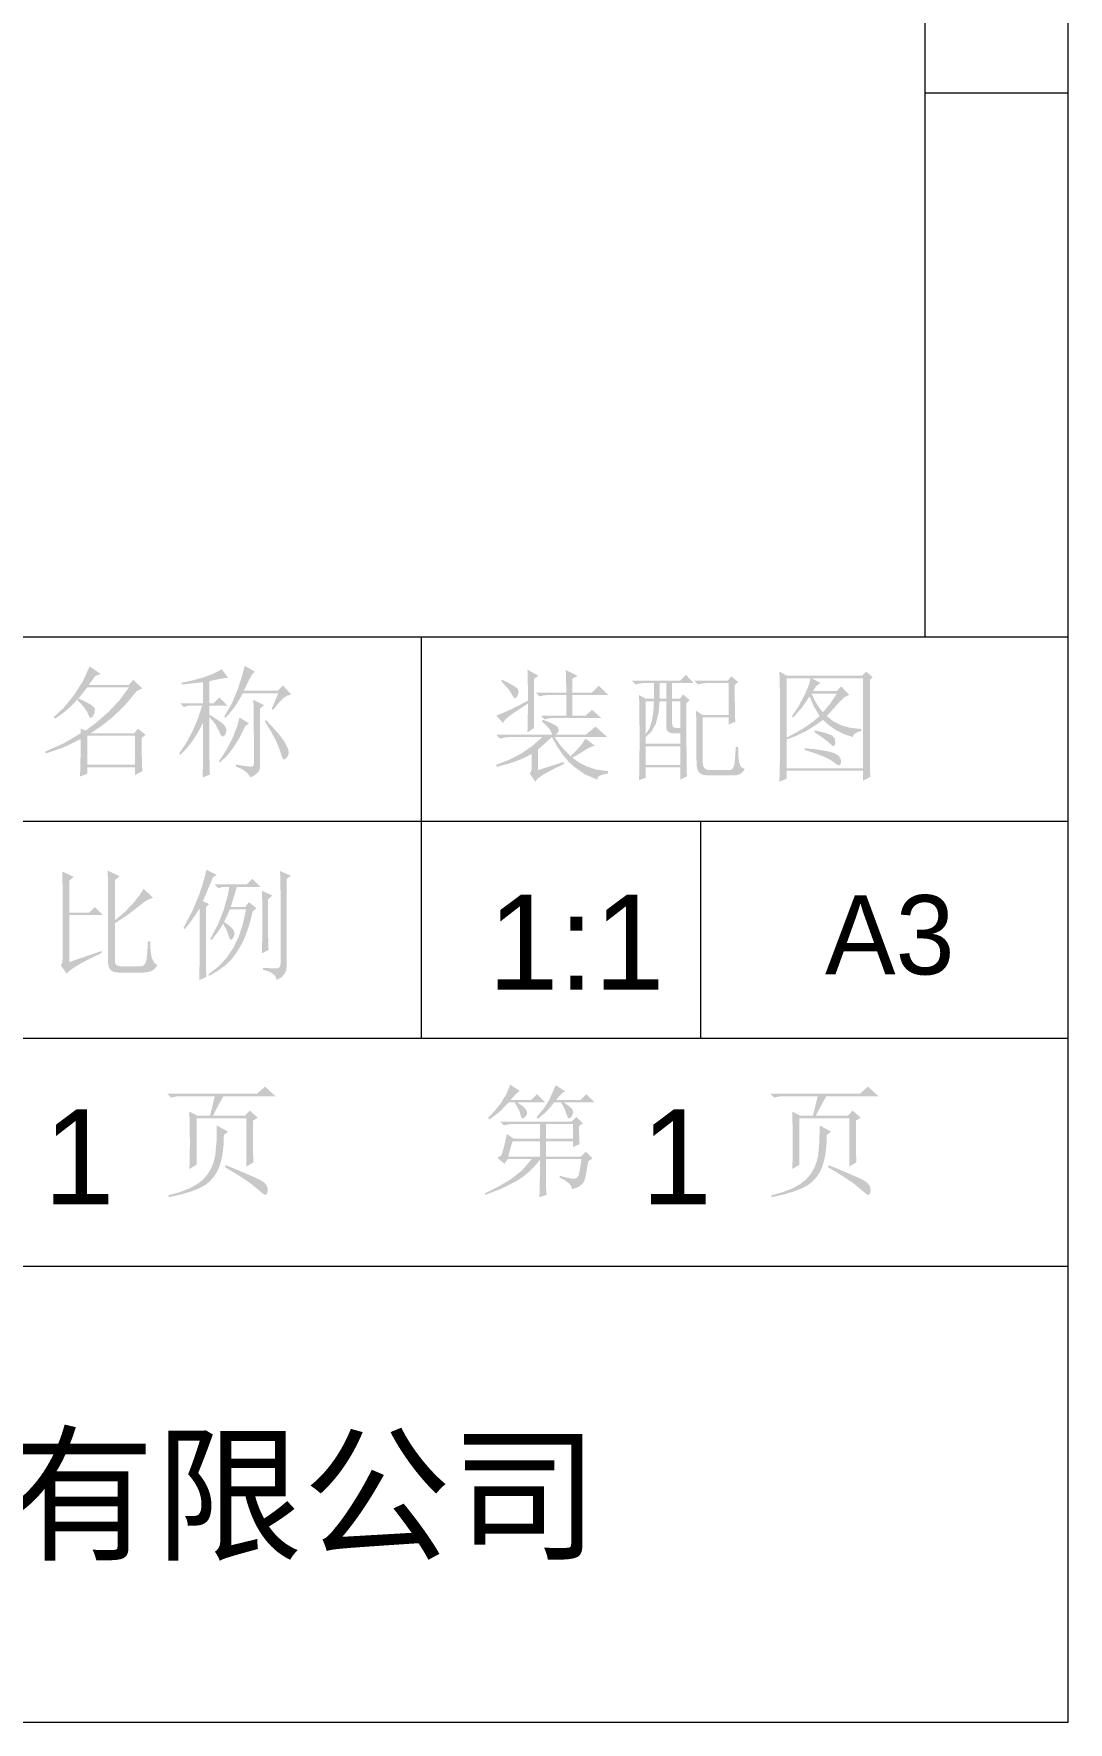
# Model space of a CAD drawing. Header units: millimetres. Extents: x 0 to 272, y 0 to 191.
# Drawn here: x 248.55 to 272.37, y 0 to 38.87 of the extents above; entities that cross this region are included whole.
import ezdxf

# ---------------------------------------------------------------- set-up
doc = ezdxf.new("R2010")
doc.units = ezdxf.units.MM

msp = doc.modelspace()

# ---------------------------------------------------------------- hatches: boundary and pattern name
h = msp.add_hatch(color=0)
h.paths.add_polyline_path([(250.925983, 23.744149), (251.04725, 23.799271), (250.837788, 23.997708), (250.738569, 23.876441), (249.812528, 23.876441), (249.966868, 24.085903), (250.088135, 24.13), (249.834576, 24.306389), (249.67748, 23.962568), (249.470774, 23.639418), (249.239264, 23.355543), (249.007753, 23.137812), (249.040826, 23.10474), (249.229876, 23.236084), (249.416342, 23.398951), (249.599707, 23.593857), (249.779455, 23.821319), (250.738569, 23.821319), (250.52773, 23.53262), (250.275549, 23.264592), (250.002697, 23.024124), (249.746382, 22.829132), (249.625115, 22.873229), (249.625115, 22.762986), (249.237886, 22.534921), (248.809316, 22.344062), (248.82034, 22.299965), (249.23513, 22.440525), (249.625115, 22.630694), (249.625115, 22.277917), (249.624167, 22.199455), (249.621669, 22.088436), (249.618138, 21.945379), (249.61409, 21.770799), (249.779455, 21.836944), (249.779455, 21.98026), (250.881885, 21.98026), (250.881885, 21.803872), (251.04725, 21.892066), (251.036226, 22.244844), (251.036226, 22.663767), (251.12442, 22.729913), (250.948031, 22.873229), (250.859837, 22.762986), (249.856625, 22.762986), (250.133611, 22.952466), (250.402328, 23.170885), (250.662088, 23.428579)])
h.paths.add_polyline_path([(249.581017, 23.56776), (249.547944, 23.534687), (249.641048, 23.439603), (249.713998, 23.352786), (249.767311, 23.274238), (249.801503, 23.203958), (249.823294, 23.151248), (249.847668, 23.12541), (249.875142, 23.126444), (249.906234, 23.154349), (249.947576, 23.23772), (249.955844, 23.325226), (249.926733, 23.371648), (249.855247, 23.42789), (249.740353, 23.493432)])
h.paths.add_polyline_path([(249.779455, 22.707865), (250.881885, 22.707865), (250.881885, 22.046406), (249.779455, 22.046406)])
h = msp.add_hatch(color=0)
h.paths.add_polyline_path([(254.025576, 23.325226), (254.058649, 23.303177), (254.187496, 23.46303), (254.295672, 23.573273), (254.386622, 23.635284), (254.477573, 23.655955), (254.29016, 23.865417), (254.168892, 23.744149), (253.386167, 23.744149), (253.466868, 23.920021), (253.535684, 24.051452), (253.593131, 24.139474), (253.639726, 24.185122), (253.408215, 24.317413), (253.337935, 24.069366), (253.242851, 23.77171), (253.109181, 23.452005), (252.93417, 23.148837), (252.956219, 23.115764), (253.059485, 23.22549), (253.162235, 23.356921), (253.263952, 23.511089), (253.364118, 23.689028), (254.179917, 23.689028)])
h.paths.add_polyline_path([(253.617677, 22.079479), (253.610098, 22.030559), (253.590116, 22.002309), (253.553943, 21.998347), (253.478495, 22.003687), (253.363774, 22.019362), (253.209778, 22.046406), (253.198753, 22.002309), (253.329667, 21.949255), (253.41924, 21.892066), (253.48194, 21.830743), (253.540507, 21.74875), (253.649372, 21.813518), (253.716896, 21.870017), (253.74928, 21.936852), (253.760993, 22.024358), (253.760993, 23.33625), (253.849188, 23.41342), (253.606653, 23.534687), (253.608709, 23.455881), (253.610701, 23.347619), (253.612563, 23.209901), (253.614232, 23.042728), (253.615642, 22.846099), (253.61673, 22.620015), (253.617429, 22.364475)])
h.paths.add_polyline_path([(253.286948, 23.126788), (253.230448, 22.922839), (253.132608, 22.66928), (252.991359, 22.392294), (252.812903, 22.123576), (252.834951, 22.090503), (252.995234, 22.245447), (253.145699, 22.43708), (253.286862, 22.664887), (253.41924, 22.928351), (253.507434, 22.994497)])
h.paths.add_polyline_path([(253.893285, 23.071667), (253.871236, 23.038594), (254.016619, 22.799504), (254.124795, 22.597622), (254.19852, 22.419855), (254.251575, 22.266892), (254.270178, 22.205828), (254.292916, 22.171119), (254.319788, 22.162248), (254.350793, 22.178698), (254.396958, 22.236576), (254.422451, 22.31099), (254.405226, 22.409519), (254.334257, 22.553524), (254.269231, 22.647662), (254.173715, 22.765053), (254.048228, 22.906216)])
h.paths.add_polyline_path([(252.592417, 23.137812), (252.724019, 22.988984), (252.818415, 22.807083), (252.852435, 22.728535), (252.888006, 22.691328), (252.92461, 22.695462), (252.961731, 22.740937), (252.983349, 22.805189), (252.981712, 22.866339), (252.956305, 22.925422), (252.906609, 22.983472), (252.761915, 23.09027), (252.592417, 23.192934), (252.592417, 23.402396), (253.01134, 23.402396), (252.823927, 23.589809), (252.691635, 23.457517), (252.592417, 23.457517), (252.592417, 23.964635), (252.73401, 23.997622), (252.852866, 24.021824), (252.948984, 24.036724), (253.022365, 24.041806), (252.879049, 24.240243), (252.683367, 24.136201), (252.454613, 24.05283), (252.20381, 23.981861), (251.953007, 23.931562), (251.953007, 23.887465), (252.449101, 23.942587), (252.449101, 23.457517), (251.919934, 23.457517), (252.008128, 23.369323), (252.107347, 23.402396), (252.427052, 23.402396), (252.331278, 23.112319), (252.206566, 22.818108), (252.05636, 22.538366), (251.897885, 22.299965), (251.919934, 22.266892), (252.070829, 22.419682), (252.209322, 22.596243), (252.335413, 22.795542), (252.449101, 23.016545), (252.448153, 22.584358), (252.445656, 22.229685), (252.442124, 21.951494), (252.438076, 21.74875), (252.603441, 21.814896), (252.599802, 21.904296), (252.597068, 22.0154), (252.595108, 22.148209), (252.593795, 22.302721), (252.592998, 22.478938), (252.592589, 22.676859), (252.592438, 22.896484)])
h = msp.add_hatch(color=0)
h.paths.add_polyline_path([(259.333559, 24.001236), (259.31151, 23.968163), (259.4016, 23.873165), (259.474119, 23.786951), (259.530102, 23.710039), (259.570582, 23.642946), (259.59952, 23.592217), (259.628459, 23.571977), (259.657398, 23.58171), (259.686337, 23.620898), (259.714587, 23.711848), (259.697361, 23.786262), (259.65602, 23.821402), (259.581606, 23.868944), (259.474119, 23.928889)])
h.paths.add_polyline_path([(260.072188, 24.023285), (260.171406, 24.089431), (259.917847, 24.232747), (259.921895, 24.129308), (259.925426, 23.975742), (259.927924, 23.771534), (259.928872, 23.516167), (259.684959, 23.389904), (259.482387, 23.291546), (259.321157, 23.220061), (259.201267, 23.174413), (259.355608, 22.998024), (259.369991, 23.034284), (259.404528, 23.077262), (259.458702, 23.127474), (259.531997, 23.185437), (259.713898, 23.309461), (259.928872, 23.450021), (259.925426, 23.090353), (259.917847, 22.788562), (260.072188, 22.887781)])
h.paths.add_polyline_path([(260.10526, 23.70358), (260.193455, 23.615385), (260.297497, 23.64019), (260.413941, 23.648458), (260.810816, 23.648458), (260.810816, 23.174413), (260.226528, 23.174413), (260.314722, 23.086219), (260.418764, 23.111023), (260.535208, 23.119292), (261.61559, 23.119292), (261.406128, 23.306705), (261.262813, 23.174413), (260.954132, 23.174413), (260.954132, 23.648458), (261.780955, 23.648458), (261.560469, 23.85792), (261.406128, 23.70358), (260.954132, 23.70358), (260.954132, 24.023285), (261.075399, 24.089431), (260.799792, 24.221722), (260.80384, 24.133786), (260.807371, 24.018462), (260.809869, 23.875232), (260.810816, 23.70358)])
h.paths.add_polyline_path([(260.491111, 22.733441), (259.201267, 22.733441), (259.289462, 22.645247), (259.393504, 22.670051), (259.509948, 22.678319), (260.259601, 22.678319), (260.025851, 22.471441), (259.770397, 22.296603), (259.492206, 22.15277), (259.190243, 22.03891), (259.212292, 21.994812), (259.451984, 22.056824), (259.666355, 22.127104), (259.854888, 22.205652), (260.017066, 22.292469), (260.017066, 21.96174), (260.005353, 21.899039), (259.972969, 21.840472), (260.094236, 21.653059), (260.155128, 21.72532), (260.28785, 21.817735), (260.491886, 21.929786), (260.766719, 22.060958), (260.74467, 22.105056), (260.160382, 21.917642), (260.160382, 22.391687), (260.480087, 22.678319), (260.60101, 22.465499), (260.724, 22.282133), (260.849057, 22.128741), (260.976181, 22.005837), (261.239386, 21.820491), (261.527396, 21.697156), (261.536611, 21.749005), (261.58045, 21.789485), (261.658396, 21.819629), (261.769931, 21.840472), (261.769931, 21.895594), (261.509481, 21.927289), (261.290373, 22.000325), (261.103649, 22.096098), (260.954132, 22.204274), (261.136722, 22.311072), (261.273837, 22.3972), (261.37719, 22.450943), (261.472274, 22.479882), (261.251788, 22.645247), (261.205366, 22.564459), (261.132588, 22.470236), (261.033972, 22.361543), (260.910035, 22.237347), (260.690927, 22.468169), (260.546233, 22.678319), (261.758906, 22.678319), (261.483299, 22.920854), (261.262813, 22.733441), (260.568281, 22.733441), (260.614704, 22.781156), (260.637872, 22.82577), (260.637269, 22.868316), (260.612378, 22.90983), (260.56053, 22.94807), (260.486977, 22.988378), (260.390687, 23.030753), (260.270625, 23.075194), (260.248576, 23.042122), (260.371222, 22.927055), (260.43599, 22.849196)])
h = msp.add_hatch(color=0)
h.paths.add_polyline_path([(264.693135, 23.879969), (264.770306, 23.946115), (264.615965, 24.078406), (264.527771, 23.979187), (263.756069, 23.979187), (263.844264, 23.890993), (263.948306, 23.915798), (264.06475, 23.924066), (264.549819, 23.924066), (264.549819, 23.185437), (263.954507, 23.185437), (263.800167, 23.284656), (263.802223, 23.209467), (263.804215, 23.112057), (263.806077, 22.992426), (263.807746, 22.850574), (263.809156, 22.686502), (263.810244, 22.500208), (263.810943, 22.291694), (263.811191, 22.060958), (263.8279, 21.939002), (263.878715, 21.854253), (263.96467, 21.80671), (264.086799, 21.796375), (264.660063, 21.796375), (264.741711, 21.80249), (264.813025, 21.828759), (264.874003, 21.874665), (264.924646, 21.939691), (264.833695, 21.994123), (264.792354, 22.094031), (264.775129, 22.241481), (264.770306, 22.446809), (264.715184, 22.446809), (264.706916, 22.303062), (264.698648, 22.185671), (264.690379, 22.094117), (264.682111, 22.027885), (264.641459, 21.943825), (264.571868, 21.917642), (264.130896, 21.917642), (264.052175, 21.925997), (263.997226, 21.959673), (263.965014, 22.019187), (263.954507, 22.105056), (263.954507, 23.130316), (264.549819, 23.130316), (264.549819, 22.964951), (264.70416, 23.031097), (264.697786, 23.186213), (264.694513, 23.379052), (264.693308, 23.610132)])
h.paths.add_polyline_path([(263.579681, 23.461045), (263.656851, 23.527191), (263.50251, 23.659483), (263.42534, 23.560264), (263.248951, 23.560264), (263.248951, 23.924066), (263.745045, 23.924066), (263.568656, 24.111479), (263.436365, 23.979187), (262.32291, 23.979187), (262.411104, 23.890993), (262.515146, 23.915798), (262.63159, 23.924066), (262.830028, 23.924066), (262.830028, 23.560264), (262.642615, 23.560264), (262.488274, 23.648458), (262.492322, 23.450021), (262.495854, 23.21851), (262.498351, 22.953927), (262.499299, 22.656271), (262.498351, 22.360509), (262.495854, 22.100921), (262.492322, 21.876473), (262.488274, 21.686132), (262.642615, 21.741253), (262.642615, 21.983788), (263.436365, 21.983788), (263.436365, 21.697156), (263.590705, 21.774326), (263.587066, 21.874837), (263.584331, 22.00687), (263.582372, 22.170426), (263.581059, 22.365505), (263.580262, 22.592106), (263.579853, 22.85023), (263.579702, 23.139876)])
h.paths.add_polyline_path([(262.962319, 23.924066), (263.11666, 23.924066), (263.11666, 23.560264), (262.962319, 23.560264)])
h.paths.add_polyline_path([(263.248951, 23.505142), (263.436365, 23.505142), (263.436365, 22.887781), (263.326122, 22.887781), (263.266866, 22.912586), (263.248951, 22.987)])
h.paths.add_polyline_path([(262.962319, 23.505142), (263.11666, 23.505142), (263.11666, 22.931878), (263.120794, 22.859531), (263.149733, 22.807855), (263.203476, 22.776849), (263.282024, 22.766514), (263.436365, 22.766514), (263.436365, 22.523979), (262.642615, 22.523979), (262.642615, 22.678319), (262.777059, 22.807511), (262.874814, 22.988378), (262.936395, 23.220922)])
h.paths.add_polyline_path([(262.642615, 23.505142), (262.830028, 23.505142), (262.817798, 23.252961), (262.781796, 23.042122), (262.723058, 22.872623), (262.642615, 22.744465)])
h.paths.add_polyline_path([(262.642615, 22.468858), (263.436365, 22.468858), (263.436365, 22.03891), (262.642615, 22.03891)])
h = msp.add_hatch(color=0)
h.paths.add_polyline_path([(267.803753, 23.990212), (267.869899, 24.056358), (267.715559, 24.188649), (267.627365, 24.089431), (265.896549, 24.089431), (265.72016, 24.188649), (265.727739, 23.966785), (265.731184, 23.769726), (265.731184, 22.105056), (265.72016, 21.653059), (265.885524, 21.719205), (265.885524, 21.906618), (267.649413, 21.906618), (267.649413, 21.675108), (267.814778, 21.763302), (267.805132, 21.951404), (267.803753, 22.160177)])
h.paths.add_polyline_path([(265.885524, 24.034309), (266.43674, 24.034309), (266.42227, 23.964029), (266.395398, 23.877213), (266.356124, 23.77386), (266.304448, 23.65397), (266.168022, 23.396966), (266.006792, 23.152365), (266.039865, 23.130316), (266.237613, 23.354247), (266.414691, 23.615385), (266.509776, 23.391454), (266.646201, 23.163389), (266.493239, 23.033164), (266.315472, 22.907074), (266.112901, 22.785117), (265.885524, 22.667295)])
h.paths.add_polyline_path([(265.885524, 21.96174), (265.885524, 22.623198), (266.111006, 22.707775), (266.325118, 22.811989), (266.528896, 22.934807), (266.723372, 23.075194), (266.872027, 22.941869), (267.036186, 22.831282), (267.214814, 22.743432), (267.406878, 22.678319), (267.425482, 22.723967), (267.464756, 22.76238), (267.524701, 22.794591), (267.605316, 22.821635), (267.605316, 22.865733), (267.36037, 22.890537), (267.146429, 22.948415), (266.963495, 23.039365), (266.811566, 23.163389), (266.976242, 23.342534), (267.10371, 23.488606), (267.210508, 23.59127), (267.329708, 23.648458), (267.142295, 23.846896), (267.043076, 23.736653), (266.491861, 23.736653), (266.574543, 23.85792), (266.66825, 23.924066), (266.458788, 24.034309), (267.649413, 24.034309), (267.649413, 21.96174)])
h.paths.add_polyline_path([(266.458788, 23.681531), (267.043076, 23.681531), (266.885291, 23.441753), (266.723372, 23.251583), (266.657226, 23.328064), (266.59108, 23.425216), (266.524934, 23.543038)])
h.paths.add_polyline_path([(266.535958, 22.83266), (266.524934, 22.788562), (266.650077, 22.709153), (266.752999, 22.636978), (266.834217, 22.573072), (266.894248, 22.518467), (266.935589, 22.479279), (266.968662, 22.469547), (266.993467, 22.489787), (267.010003, 22.540516), (266.996912, 22.648003), (266.921809, 22.722417), (266.854544, 22.748169), (266.768158, 22.775471), (266.662135, 22.803807)])
h.paths.add_polyline_path([(266.304448, 22.42476), (266.304448, 22.380663), (266.54526, 22.304096), (266.73853, 22.231146), (266.884257, 22.161297), (266.982443, 22.094031), (267.047727, 22.044508), (267.095442, 22.028574), (267.12662, 22.046747), (267.142295, 22.099543), (267.135147, 22.162503), (267.105777, 22.218744), (267.054704, 22.26775), (266.982443, 22.309005), (266.874956, 22.341045), (266.726128, 22.371017), (266.535958, 22.398922)])
h = msp.add_hatch(color=0)
h.paths.add_polyline_path([(249.213688, 18.844948), (249.213688, 17.577153), (249.201974, 17.481379), (249.16959, 17.422812), (249.301882, 17.235399), (249.414623, 17.332723), (249.587825, 17.443483), (249.822005, 17.568712), (250.117681, 17.709444), (250.106656, 17.753542), (249.368028, 17.499983), (249.368028, 18.580365), (250.139729, 18.580365), (249.952316, 18.767778), (249.820024, 18.635486), (249.368028, 18.635486), (249.368028, 19.374115), (249.467247, 19.462309), (249.202663, 19.583576), (249.206711, 19.444911), (249.210242, 19.276274), (249.21274, 19.076631)])
h.paths.add_polyline_path([(250.260997, 19.032361), (250.260997, 17.46691), (250.275638, 17.376045), (250.320252, 17.310502), (250.395872, 17.270798), (250.503531, 17.257448), (251.076795, 17.257448), (251.183593, 17.268472), (251.26972, 17.296033), (251.335177, 17.34702), (251.3965, 17.422812), (251.318641, 17.484824), (251.26972, 17.588177), (251.252064, 17.656218), (251.240093, 17.743895), (251.233289, 17.850177), (251.231135, 17.974028), (251.176014, 17.974028), (251.167573, 17.80229), (251.158099, 17.666725), (251.146558, 17.566301), (251.131917, 17.499983), (251.083685, 17.425569), (251.010649, 17.400764), (250.558653, 17.400764), (250.494402, 17.409032), (250.449788, 17.433837), (250.423777, 17.475178), (250.415337, 17.533056), (250.415337, 18.392951), (250.721261, 18.592078), (250.96104, 18.778802), (251.056986, 18.856317), (251.145697, 18.915228), (251.22614, 18.955535), (251.297281, 18.97724), (251.076795, 19.186701), (250.981711, 19.034428), (250.828748, 18.844948), (250.634445, 18.641687), (250.415337, 18.459097), (250.415337, 19.385139), (250.52558, 19.473333), (250.249972, 19.605625), (250.257551, 19.339664)])
h = msp.add_hatch(color=0)
h.paths.add_polyline_path([(253.592101, 18.668559), (253.680295, 18.734705), (253.503906, 18.878021), (253.415712, 18.767778), (253.084983, 18.767778), (253.13063, 18.914539), (253.169043, 19.040629), (253.201255, 19.146049), (253.228299, 19.230799), (253.76849, 19.230799), (253.581076, 19.418212), (253.448785, 19.28592), (252.710156, 19.28592), (252.798351, 19.197726), (252.897569, 19.230799), (253.05191, 19.230799), (253.007123, 18.999977), (252.92513, 18.707144), (252.792839, 18.372281), (252.610938, 18.029149), (252.64401, 18.007101), (252.792839, 18.198648), (252.908594, 18.381927), (252.991276, 18.229654), (253.040885, 18.089783), (253.059489, 18.035006), (253.082227, 18.011235), (253.109098, 18.01847), (253.140104, 18.05671), (253.173177, 18.15524), (253.140104, 18.249635), (253.053977, 18.335763), (252.930642, 18.426024), (252.996788, 18.556938), (253.062934, 18.712656), (253.43776, 18.712656), (253.36059, 18.364702), (253.266884, 18.078759), (253.146305, 17.829334), (252.996788, 17.604714), (252.806619, 17.400764), (252.56684, 17.213351), (252.588889, 17.180278), (252.801107, 17.307746), (252.980252, 17.439349), (253.059833, 17.51583), (253.141482, 17.612982), (253.225198, 17.730804), (253.310981, 17.869297), (253.390563, 18.027513), (253.463943, 18.213117), (253.531123, 18.426627)])
h.paths.add_polyline_path([(253.944878, 18.227587), (253.944878, 18.944167), (254.044097, 19.032361), (253.801563, 19.142604), (253.812587, 18.800851), (253.812587, 18.18349), (253.811639, 18.106922), (253.809142, 18.0009), (253.80561, 17.864904), (253.801563, 17.69842), (253.955903, 17.77559), (253.949529, 17.930706), (253.946257, 18.057399), (253.945051, 18.156187)])
h.paths.add_polyline_path([(254.23151, 19.087483), (254.23151, 17.46691), (254.225481, 17.417042), (254.208084, 17.38216), (254.180351, 17.360715), (254.143316, 17.351155), (254.018604, 17.355289), (253.823611, 17.367691), (253.823611, 17.323594), (253.954955, 17.28432), (254.051676, 17.232643), (254.114291, 17.168564), (254.143316, 17.092083), (254.247702, 17.144879), (254.321083, 17.22093), (254.363458, 17.320752), (254.374826, 17.444861), (254.374826, 19.418212), (254.474045, 19.484358), (254.220486, 19.594601), (254.228065, 19.305902)])
h.paths.add_polyline_path([(252.357378, 17.081059), (252.522743, 17.158229), (252.513097, 17.378026), (252.511719, 17.577153), (252.511719, 18.756753), (252.588889, 18.833924), (252.445573, 18.900069), (252.478646, 18.983871), (252.528255, 19.10333), (252.594401, 19.258962), (252.677083, 19.451285), (252.765278, 19.506406), (252.522743, 19.627674), (252.500092, 19.51812), (252.465554, 19.387895), (252.419649, 19.237), (252.362891, 19.065434), (252.205105, 18.686474), (251.993576, 18.282708), (252.026649, 18.26066), (252.097102, 18.343256), (252.176855, 18.45014), (252.266945, 18.580795), (252.368403, 18.734705), (252.368403, 17.599201), (252.367455, 17.508165), (252.364958, 17.391807), (252.361426, 17.24961)])
h = msp.add_hatch(color=0)
h.paths.add_polyline_path([(251.625365, 14.466976), (251.713559, 14.378781), (251.817601, 14.403586), (251.934045, 14.411854), (252.716771, 14.411854), (252.606528, 13.959858), (252.319896, 13.959858), (252.132483, 14.059076), (252.143507, 13.359033), (252.140062, 13.022792), (252.132483, 12.73616), (252.297847, 12.835378), (252.297847, 13.904736), (253.444375, 13.904736), (253.444375, 12.791281), (253.60974, 12.8905), (253.600093, 13.072401), (253.598715, 13.320448), (253.598715, 13.849615), (253.708958, 13.91576), (253.521545, 14.081125), (253.411302, 13.959858), (252.672674, 13.959858), (252.71212, 14.037458), (252.765002, 14.138314), (252.832354, 14.26294), (252.915208, 14.411854), (254.116858, 14.411854), (253.874323, 14.63234), (253.68691, 14.466976)])
h.paths.add_polyline_path([(252.760868, 13.739372), (252.756734, 13.378326), (252.727795, 13.050352), (252.692483, 12.897562), (252.635467, 12.754074), (252.555713, 12.620921), (252.452188, 12.499137), (252.314814, 12.388722), (252.13455, 12.289675), (251.91191, 12.203031), (251.647413, 12.129823), (251.658438, 12.085726), (251.937404, 12.149804), (252.170379, 12.218017), (252.356844, 12.290364), (252.496285, 12.366845), (252.603772, 12.452714), (252.694722, 12.55357), (252.769136, 12.669928), (252.827014, 12.802306), (252.870422, 12.949153), (252.901428, 13.117187), (252.920031, 13.306926), (252.926233, 13.518885), (253.025451, 13.596056)])
h.paths.add_polyline_path([(252.97033, 12.824354), (252.948281, 12.780257), (253.150853, 12.65942), (253.320352, 12.55357), (253.456777, 12.463222), (253.56013, 12.388894), (253.708958, 12.266249), (253.824714, 12.168408), (253.865969, 12.141536), (253.898439, 12.143603), (253.921607, 12.174609), (253.934957, 12.234554), (253.930909, 12.305006), (253.902573, 12.368224), (253.850466, 12.42524), (253.775104, 12.477089), (253.65711, 12.532899), (253.484338, 12.60938), (253.255756, 12.706532)])
h = msp.add_hatch(color=0)
h.paths.add_polyline_path([(259.685896, 14.268538), (260.325306, 14.268538), (260.137892, 14.455951), (260.005601, 14.32366), (259.531556, 14.32366), (259.597615, 14.402122), (259.65489, 14.463531), (259.702863, 14.507369), (259.741017, 14.533122), (259.520531, 14.676437), (259.434404, 14.465598), (259.311069, 14.263026), (259.162241, 14.072857), (259.013413, 13.91576), (259.035462, 13.871663), (259.175333, 13.970882), (259.294533, 14.070101), (259.487458, 14.268538), (259.61975, 14.268538), (259.685207, 14.163807), (259.729993, 14.075613), (259.77409, 13.926785), (259.799584, 13.893712), (259.862285, 13.926785), (259.908449, 13.997754), (259.90087, 14.081125), (259.826456, 14.170697)])
h.paths.add_polyline_path([(260.56784, 14.665413), (260.424524, 14.334684), (260.304635, 14.143137), (260.126868, 13.926785), (260.159941, 13.893712), (260.290855, 14.00051), (260.380427, 14.086637), (260.451396, 14.165185), (260.534767, 14.268538), (260.689108, 14.268538), (260.751119, 14.160362), (260.788326, 14.081125), (260.837936, 13.937809), (260.853439, 13.907751), (260.875143, 13.899913), (260.903048, 13.913779), (260.937155, 13.948833), (260.974362, 14.030827), (260.953691, 14.108686), (260.875143, 14.182411), (260.755253, 14.268538), (261.460809, 14.268538), (261.273396, 14.455951), (261.141104, 14.32366), (260.578865, 14.32366), (260.641049, 14.401174), (260.695998, 14.460086), (260.744746, 14.500393), (260.788326, 14.522097)])
h.paths.add_polyline_path([(259.322094, 13.055865), (259.222875, 12.989719), (259.38824, 12.857427), (259.46541, 12.96767), (260.016625, 12.96767), (259.794072, 12.703776), (259.526043, 12.493625), (259.231143, 12.319303), (258.936243, 12.17392), (258.947267, 12.140847), (259.314515, 12.280718), (259.652823, 12.449528), (259.805613, 12.548747), (259.949101, 12.664502), (260.082254, 12.796793), (260.204038, 12.945622), (260.204038, 12.592844), (260.200593, 12.318614), (260.193014, 12.085726), (260.358378, 12.140847), (260.348732, 12.282785), (260.347354, 12.416455), (260.347354, 12.96767), (261.163153, 12.96767), (261.140329, 12.818928), (261.121123, 12.703776), (261.105017, 12.62273), (261.091495, 12.576307), (261.053599, 12.526698), (261.0033, 12.510161), (260.956792, 12.511281), (260.883411, 12.523253), (260.783159, 12.546593), (260.656035, 12.581819), (260.656035, 12.537722), (260.779886, 12.474677), (260.869631, 12.409565), (260.924235, 12.342385), (260.942667, 12.273139), (261.030172, 12.297944), (261.097007, 12.322748), (261.190714, 12.399918), (261.223097, 12.459174), (261.251347, 12.543234), (261.261683, 12.600165), (261.276152, 12.680349), (261.294755, 12.784305), (261.317493, 12.912549), (261.416712, 12.978694), (261.262372, 13.133035), (261.152128, 13.022792), (260.347354, 13.022792), (260.347354, 13.375569), (260.964715, 13.375569), (260.964715, 13.243278), (261.119056, 13.309424), (261.112682, 13.372555), (261.109409, 13.463075), (261.108204, 13.5815), (261.108031, 13.728347), (261.196226, 13.783469), (261.041885, 13.937809), (260.931642, 13.827566), (259.289021, 13.827566), (259.377215, 13.739372), (259.481257, 13.764176), (259.597701, 13.772444), (260.204038, 13.772444), (260.204038, 13.430691), (259.608726, 13.430691), (259.443361, 13.540934), (259.384794, 13.275662)])
h.paths.add_polyline_path([(260.347354, 13.772444), (260.964715, 13.772444), (260.964715, 13.430691), (260.347354, 13.430691)])
h.paths.add_polyline_path([(259.575653, 13.375569), (260.204038, 13.375569), (260.204038, 13.022792), (259.476434, 13.022792), (259.526043, 13.219851)])
h = msp.add_hatch(color=0)
h.paths.add_polyline_path([(265.510698, 14.466976), (265.598892, 14.378781), (265.702934, 14.403586), (265.819378, 14.411854), (266.602104, 14.411854), (266.491861, 13.959858), (266.205229, 13.959858), (266.017816, 14.059076), (266.02884, 13.359033), (266.025395, 13.022792), (266.017816, 12.73616), (266.183181, 12.835378), (266.183181, 13.904736), (267.329708, 13.904736), (267.329708, 12.791281), (267.495073, 12.8905), (267.485427, 13.072401), (267.484049, 13.320448), (267.484049, 13.849615), (267.594292, 13.91576), (267.406878, 14.081125), (267.296635, 13.959858), (266.558007, 13.959858), (266.597453, 14.037458), (266.650336, 14.138314), (266.717687, 14.26294), (266.800542, 14.411854), (268.002191, 14.411854), (267.759656, 14.63234), (267.572243, 14.466976)])
h.paths.add_polyline_path([(266.646201, 13.739372), (266.642067, 13.378326), (266.613128, 13.050352), (266.577816, 12.897562), (266.5208, 12.754074), (266.441046, 12.620921), (266.337521, 12.499137), (266.200148, 12.388722), (266.019883, 12.289675), (265.797244, 12.203031), (265.532747, 12.129823), (265.543771, 12.085726), (265.822737, 12.149804), (266.055712, 12.218017), (266.242178, 12.290364), (266.381618, 12.366845), (266.489105, 12.452714), (266.580056, 12.55357), (266.65447, 12.669928), (266.712347, 12.802306), (266.755755, 12.949153), (266.786761, 13.117187), (266.805365, 13.306926), (266.811566, 13.518885), (266.910785, 13.596056)])
h.paths.add_polyline_path([(266.855663, 12.824354), (266.833615, 12.780257), (267.036186, 12.65942), (267.205685, 12.55357), (267.342111, 12.463222), (267.445464, 12.388894), (267.594292, 12.266249), (267.710047, 12.168408), (267.751302, 12.141536), (267.783772, 12.143603), (267.80694, 12.174609), (267.82029, 12.234554), (267.816242, 12.305006), (267.787906, 12.368224), (267.735799, 12.42524), (267.660438, 12.477089), (267.542443, 12.532899), (267.369671, 12.60938), (267.141089, 12.706532)])

# ---------------------------------------------------------------- linework, layer by layer
at = {"color": 0, "lineweight": 0}
for points in [[(272.372667, 0), (272.372667, 190.669333)], [(269.070667, 188.129333), (269.070667, 24.976667)], [(269.070667, 37.507333), (272.372667, 37.507333)], [(272.372667, 24.976667), (185.928, 24.976667)], [(257.471333, 24.976667), (257.471333, 15.748)], [(240.538, 20.743333), (272.372667, 20.743333)], [(263.906, 20.743333), (263.906, 15.748)], [(240.538, 15.748), (272.372667, 15.748)], [(213.614, 10.498667), (272.372667, 10.498667)], [(0, 0), (272.372667, 0)]]:
    msp.add_lwpolyline(points, dxfattribs=at)

# ---------------------------------------------------------------- texts
at = {"color": 0, "attachment_point": 1}
for s, insert, char_height in [('{\\fCenturyGothic|b0|i0|c0;1:1}', (259.009444, 19.051242), 2.188464), ('{\\fCenturyGothic|b0|i0|c0;A3}', (266.770556, 19.039276), 1.82372), ('{\\fCenturyGothic|b0|i0|c0;     }', (254.423333, 14.465131), 2.188464), ('{\\fCenturyGothic|b0|i0|c0;    }', (261.831667, 14.465131), 2.188464), ('{\\fCenturyGothic|b0|i0|c0;1}', (248.778889, 14.112353), 2.188464), ('{\\fCenturyGothic|b0|i0|c0;1}', (262.537222, 14.112353), 2.188464), ('{\\fCenturyGothic|b0|i0|c0;1}', (262.537222, 14.112353), 2.188464), ('{\\fCenturyGothic,Bold|b0|i0|c0;    }', (260.067778, 9.015984), 0.972651), ('{\\fCenturyGothic|b0|i0|c0; }', (255.834444, 6.899317), 0.972651), ('{\\fCenturyGothic|b0|i0|c0;           }', (252.306667, 5.488206), 0.972651), ('{\\fCenturyGothic|b0|i0|c0; }', (255.834444, 4.429873), 0.972651)]:
    msp.add_mtext(s, dxfattribs=dict(at, insert=insert, char_height=char_height))
at = {"insert": (224.055837, 6.488315), "char_height": 2.5, "width": 51.12383287, "attachment_point": 1}
msp.add_mtext('{\\fSimSun|b0|i0|c134|p2;深圳奧姆科电子有限公司}', dxfattribs=at)

doc.saveas('drawing.dxf')
